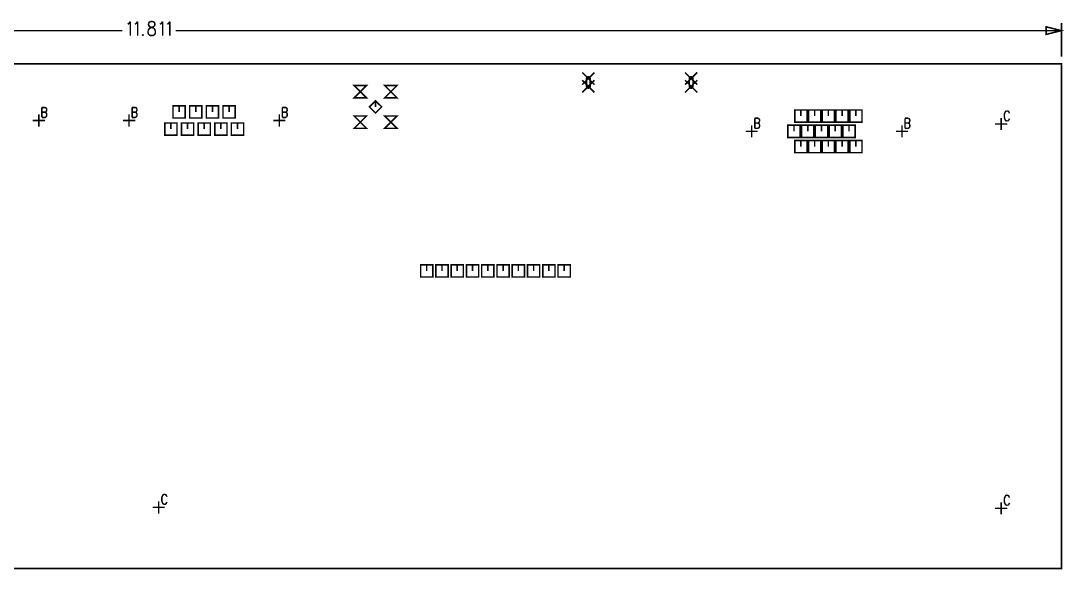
# Model space of a CAD drawing. Extents: x 7.3 to 19.8, y 4.7 to 11.6.
# Drawn here: x 13 to 19.82, y 8 to 11.59 of the extents above; entities that cross this region are included whole.
import ezdxf

# ---------------------------------------------------------------- set-up
doc = ezdxf.new("R2010")
doc.units = 0
doc.layers.add('DD_PHO', color=6, linetype='CONTINUOUS')

msp = doc.modelspace()

# ---------------------------------------------------------------- linework, layer by layer
at = {"layer": 'DD_PHO'}
for points, const_width in [([(8, 11.525), (13.66243, 11.525)], 0.01), ([(13.69743, 11.56687), (13.70424, 11.57125)], 0.01), ([(13.70424, 11.57125), (13.71447, 11.58437)], 0.01), ([(13.71447, 11.58437), (13.71447, 11.4925)], 0.01), ([(13.74515, 11.56687), (13.75197, 11.57125)], 0.01), ([(13.75197, 11.57125), (13.7622, 11.58437)], 0.01), ([(13.7622, 11.58437), (13.7622, 11.4925)], 0.01), ([(13.83038, 11.52312), (13.83379, 11.53187)], 0.01), ([(13.83038, 11.51), (13.83038, 11.52312)], 0.01), ([(13.84743, 11.58437), (13.8372, 11.58), (13.83379, 11.57125)], 0.01), ([(13.83379, 11.57125), (13.83379, 11.5625)], 0.01), ([(13.83379, 11.5625), (13.8372, 11.55375), (13.84402, 11.54937)], 0.01), ([(13.83379, 11.53187), (13.84061, 11.54062)], 0.01), ([(13.84061, 11.54062), (13.85084, 11.545), (13.86447, 11.54937)], 0.01), ([(13.84402, 11.54937), (13.85765, 11.545)], 0.01), ([(13.86106, 11.58437), (13.84743, 11.58437)], 0.01), ([(13.85765, 11.545), (13.86788, 11.54062)], 0.01), ([(13.87129, 11.58), (13.86106, 11.58437)], 0.01), ([(13.86447, 11.54937), (13.87129, 11.55375)], 0.01), ([(13.86788, 11.54062), (13.8747, 11.53187)], 0.01), ([(13.87129, 11.55375), (13.8747, 11.5625), (13.8747, 11.57125), (13.87129, 11.58)], 0.01), ([(13.87811, 11.52312), (13.87811, 11.51), (13.8747, 11.50125), (13.87129, 11.49687)], 0.01), ([(13.8747, 11.53187), (13.87811, 11.52312)], 0.01), ([(13.90879, 11.56687), (13.91561, 11.57125), (13.92584, 11.58437)], 0.01), ([(13.92584, 11.58437), (13.92584, 11.4925)], 0.01), ([(13.95652, 11.56687), (13.96334, 11.57125), (13.97356, 11.58437)], 0.01), ([(13.97356, 11.58437), (13.97356, 11.4925)], 0.01), ([(19.811, 11.525), (14.0122, 11.525)], 0.01), ([(19.811, 11.525), (19.711, 11.5), (19.711, 11.55), (19.811, 11.525)], 0.01), ([(19.811, 11.355), (19.811, 11.575)], 0.01), ([(13.79629, 11.50125), (13.79288, 11.49687)], 0.01), ([(13.79288, 11.49687), (13.79629, 11.4925)], 0.01), ([(13.7997, 11.49687), (13.79629, 11.50125)], 0.01), ([(13.79629, 11.4925), (13.7997, 11.49687)], 0.01), ([(13.83379, 11.50125), (13.83038, 11.51)], 0.01), ([(13.8372, 11.49687), (13.83379, 11.50125)], 0.01), ([(13.86106, 11.4925), (13.84743, 11.4925), (13.8372, 11.49687)], 0.01), ([(13.87129, 11.49687), (13.86106, 11.4925)], 0.01), ([(8, 8), (19.811, 8), (19.811, 11.307), (8, 11.307), (8, 8)], 0.01), ([(16.67338, 11.17073), (16.75338, 11.25073)], 0.01), ([(16.67338, 11.25073), (16.75338, 11.17073)], 0.01), ([(17.34661, 11.17073), (17.42661, 11.25073)], 0.01), ([(17.34661, 11.25073), (17.42661, 11.17073)], 0.01), ([(19.811, 11.305), (19.81102, 11.305)], 0.001), ([(16.67338, 11.11973), (16.75338, 11.19973)], 0.01), ([(16.67338, 11.19973), (16.75338, 11.11973)], 0.01), ([(16.70138, 11.21073), (16.70138, 11.15973)], 0.01), ([(16.72538, 11.15973), (16.72538, 11.21073)], 0.01), ([(17.34661, 11.11973), (17.42661, 11.19973)], 0.01), ([(17.34661, 11.19973), (17.42661, 11.11973)], 0.01), ([(17.37461, 11.21073), (17.37461, 11.15973)], 0.01), ([(17.39861, 11.15973), (17.39861, 11.21073)], 0.01), ([(15.18, 11.085), (15.26, 11.085), (15.18, 11.165), (15.26, 11.165), (15.18, 11.085)], 0.01), ([(15.38, 11.085), (15.46, 11.085), (15.38, 11.165), (15.46, 11.165), (15.38, 11.085)], 0.01), ([(15.32, 10.985), (15.36, 11.025), (15.32, 11.065), (15.28, 11.025), (15.32, 10.985)], 0.01), ([(15.32, 11.025), (15.32, 11.065)], 0.01), ([(13.115, 10.896), (13.115, 10.976)], 0.01), ([(13.135, 11.02162), (13.135, 10.956)], 0.01), ([(13.135, 11.02162), (13.15545, 11.02162)], 0.01), ([(13.135, 10.99037), (13.15545, 10.99037)], 0.01), ([(13.15545, 11.02162), (13.16227, 11.0185), (13.16454, 11.01537)], 0.01), ([(13.16454, 10.99662), (13.16227, 10.9935), (13.15545, 10.99037)], 0.01), ([(13.15545, 10.99037), (13.16227, 10.98725), (13.16454, 10.98412)], 0.01), ([(13.16454, 11.01537), (13.16681, 11.00912)], 0.01), ([(13.16681, 11.00287), (13.16454, 10.99662)], 0.01), ([(13.16454, 10.98412), (13.16681, 10.97787)], 0.01), ([(13.16681, 11.00912), (13.16681, 11.00287)], 0.01), ([(13.16681, 10.97787), (13.16681, 10.9685)], 0.01), ([(13.706, 10.896), (13.706, 10.976)], 0.01), ([(13.726, 11.02162), (13.726, 10.956)], 0.01), ([(13.726, 11.02162), (13.74645, 11.02162)], 0.01), ([(13.726, 10.99037), (13.74645, 10.99037)], 0.01), ([(13.74645, 11.02162), (13.75327, 11.0185), (13.75554, 11.01537)], 0.01), ([(13.75554, 10.99662), (13.75327, 10.9935), (13.74645, 10.99037)], 0.01), ([(13.74645, 10.99037), (13.75327, 10.98725), (13.75554, 10.98412)], 0.01), ([(13.75554, 11.01537), (13.75781, 11.00912)], 0.01), ([(13.75781, 11.00287), (13.75554, 10.99662)], 0.01), ([(13.75554, 10.98412), (13.75781, 10.97787)], 0.01), ([(13.75781, 11.00912), (13.75781, 11.00287)], 0.01), ([(13.75781, 10.97787), (13.75781, 10.9685)], 0.01), ([(13.994, 10.952), (14.074, 10.952), (14.074, 11.032), (13.994, 11.032), (13.994, 10.952)], 0.01), ([(14.034, 10.992), (14.034, 11.032)], 0.01), ([(14.103, 10.952), (14.183, 10.952), (14.183, 11.032), (14.103, 11.032), (14.103, 10.952)], 0.01), ([(14.143, 10.992), (14.143, 11.032)], 0.01), ([(14.212, 10.952), (14.292, 10.952), (14.292, 11.032), (14.212, 11.032), (14.212, 10.952)], 0.01), ([(14.252, 10.992), (14.252, 11.032)], 0.01), ([(14.321, 10.952), (14.401, 10.952), (14.401, 11.032), (14.321, 11.032), (14.321, 10.952)], 0.01), ([(14.361, 10.992), (14.361, 11.032)], 0.01), ([(14.69, 10.896), (14.69, 10.976)], 0.01), ([(14.71, 11.02162), (14.71, 10.956)], 0.01), ([(14.71, 11.02162), (14.73045, 11.02162)], 0.01), ([(14.71, 10.99037), (14.73045, 10.99037)], 0.01), ([(14.73045, 11.02162), (14.73727, 11.0185), (14.73954, 11.01537)], 0.01), ([(14.73954, 10.99662), (14.73727, 10.9935), (14.73045, 10.99037)], 0.01), ([(14.73045, 10.99037), (14.73727, 10.98725), (14.73954, 10.98412)], 0.01), ([(14.73954, 11.01537), (14.74181, 11.00912)], 0.01), ([(14.74181, 11.00287), (14.73954, 10.99662)], 0.01), ([(14.73954, 10.98412), (14.74181, 10.97787)], 0.01), ([(14.74181, 11.00912), (14.74181, 11.00287)], 0.01), ([(14.74181, 10.97787), (14.74181, 10.9685)], 0.01), ([(18.065, 10.925), (18.145, 10.925), (18.145, 11.005), (18.065, 11.005), (18.065, 10.925)], 0.01), ([(18.105, 10.965), (18.105, 11.005)], 0.01), ([(18.155, 10.925), (18.235, 10.925), (18.235, 11.005), (18.155, 11.005), (18.155, 10.925)], 0.01), ([(18.195, 10.965), (18.195, 11.005)], 0.01), ([(18.245, 10.925), (18.325, 10.925), (18.325, 11.005), (18.245, 11.005), (18.245, 10.925)], 0.01), ([(18.285, 10.965), (18.285, 11.005)], 0.01), ([(18.335, 10.925), (18.415, 10.925), (18.415, 11.005), (18.335, 11.005), (18.335, 10.925)], 0.01), ([(18.375, 10.965), (18.375, 11.005)], 0.01), ([(18.425, 10.925), (18.505, 10.925), (18.505, 11.005), (18.425, 11.005), (18.425, 10.925)], 0.01), ([(18.465, 10.965), (18.465, 11.005)], 0.01), ([(19.44154, 10.98925), (19.43927, 10.983), (19.437, 10.97362)], 0.01), ([(19.437, 10.97362), (19.437, 10.958), (19.43927, 10.94862)], 0.01), ([(19.45063, 10.99862), (19.44609, 10.9955), (19.44154, 10.98925)], 0.01), ([(19.45972, 10.99862), (19.45063, 10.99862)], 0.01), ([(19.46881, 10.98925), (19.46427, 10.9955), (19.45972, 10.99862)], 0.01), ([(19.47109, 10.983), (19.46881, 10.98925)], 0.01), ([(13.075, 10.936), (13.155, 10.936)], 0.01), ([(13.16227, 10.95912), (13.15545, 10.956), (13.135, 10.956)], 0.01), ([(13.16454, 10.96225), (13.16227, 10.95912)], 0.01), ([(13.16681, 10.9685), (13.16454, 10.96225)], 0.01), ([(13.666, 10.936), (13.746, 10.936)], 0.01), ([(13.75327, 10.95912), (13.74645, 10.956), (13.726, 10.956)], 0.01), ([(13.75554, 10.96225), (13.75327, 10.95912)], 0.01), ([(13.75781, 10.9685), (13.75554, 10.96225)], 0.01), ([(13.94, 10.84), (14.02, 10.84), (14.02, 10.92), (13.94, 10.92), (13.94, 10.84)], 0.01), ([(13.98, 10.88), (13.98, 10.92)], 0.01), ([(14.049, 10.84), (14.129, 10.84), (14.129, 10.92), (14.049, 10.92), (14.049, 10.84)], 0.01), ([(14.089, 10.88), (14.089, 10.92)], 0.01), ([(14.158, 10.84), (14.238, 10.84), (14.238, 10.92), (14.158, 10.92), (14.158, 10.84)], 0.01), ([(14.198, 10.88), (14.198, 10.92)], 0.01), ([(14.267, 10.84), (14.347, 10.84), (14.347, 10.92), (14.267, 10.92), (14.267, 10.84)], 0.01), ([(14.307, 10.88), (14.307, 10.92)], 0.01), ([(14.376, 10.84), (14.456, 10.84), (14.456, 10.92), (14.376, 10.92), (14.376, 10.84)], 0.01), ([(14.416, 10.88), (14.416, 10.92)], 0.01), ([(14.65, 10.936), (14.73, 10.936)], 0.01), ([(14.73727, 10.95912), (14.73045, 10.956), (14.71, 10.956)], 0.01), ([(14.73954, 10.96225), (14.73727, 10.95912)], 0.01), ([(14.74181, 10.9685), (14.73954, 10.96225)], 0.01), ([(15.18, 10.885), (15.26, 10.885), (15.18, 10.965), (15.26, 10.965), (15.18, 10.885)], 0.01), ([(15.38, 10.885), (15.46, 10.885), (15.38, 10.965), (15.46, 10.965), (15.38, 10.885)], 0.01), ([(17.783, 10.825), (17.783, 10.905)], 0.01), ([(17.803, 10.95062), (17.803, 10.885)], 0.01), ([(17.803, 10.95062), (17.82345, 10.95062)], 0.01), ([(17.803, 10.91937), (17.82345, 10.91937)], 0.01), ([(17.82345, 10.95062), (17.83027, 10.9475), (17.83254, 10.94437)], 0.01), ([(17.83254, 10.92562), (17.83027, 10.9225), (17.82345, 10.91937)], 0.01), ([(17.82345, 10.91937), (17.83027, 10.91625), (17.83254, 10.91312)], 0.01), ([(17.83254, 10.94437), (17.83481, 10.93812)], 0.01), ([(17.83481, 10.93187), (17.83254, 10.92562)], 0.01), ([(17.83254, 10.91312), (17.83481, 10.90687)], 0.01), ([(17.83481, 10.93812), (17.83481, 10.93187)], 0.01), ([(17.83481, 10.90687), (17.83481, 10.8975)], 0.01), ([(18.02, 10.825), (18.1, 10.825), (18.1, 10.905), (18.02, 10.905), (18.02, 10.825)], 0.01), ([(18.06, 10.865), (18.06, 10.905)], 0.01), ([(18.11, 10.825), (18.19, 10.825), (18.19, 10.905), (18.11, 10.905), (18.11, 10.825)], 0.01), ([(18.15, 10.865), (18.15, 10.905)], 0.01), ([(18.2, 10.825), (18.28, 10.825), (18.28, 10.905), (18.2, 10.905), (18.2, 10.825)], 0.01), ([(18.24, 10.865), (18.24, 10.905)], 0.01), ([(18.29, 10.825), (18.37, 10.825), (18.37, 10.905), (18.29, 10.905), (18.29, 10.825)], 0.01), ([(18.33, 10.865), (18.33, 10.905)], 0.01), ([(18.38, 10.825), (18.46, 10.825), (18.46, 10.905), (18.38, 10.905), (18.38, 10.825)], 0.01), ([(18.42, 10.865), (18.42, 10.905)], 0.01), ([(18.767, 10.825), (18.767, 10.905)], 0.01), ([(18.787, 10.95062), (18.787, 10.885)], 0.01), ([(18.787, 10.95062), (18.80745, 10.95062)], 0.01), ([(18.787, 10.91937), (18.80745, 10.91937)], 0.01), ([(18.80745, 10.95062), (18.81427, 10.9475), (18.81654, 10.94437)], 0.01), ([(18.81654, 10.92562), (18.81427, 10.9225), (18.80745, 10.91937)], 0.01), ([(18.80745, 10.91937), (18.81427, 10.91625), (18.81654, 10.91312)], 0.01), ([(18.81654, 10.94437), (18.81881, 10.93812)], 0.01), ([(18.81881, 10.93187), (18.81654, 10.92562)], 0.01), ([(18.81654, 10.91312), (18.81881, 10.90687)], 0.01), ([(18.81881, 10.93812), (18.81881, 10.93187)], 0.01), ([(18.81881, 10.90687), (18.81881, 10.8975)], 0.01), ([(19.377, 10.913), (19.457, 10.913)], 0.01), ([(19.417, 10.873), (19.417, 10.953)], 0.01), ([(19.43927, 10.94862), (19.44154, 10.94237)], 0.01), ([(19.44154, 10.94237), (19.44609, 10.93612)], 0.01), ([(19.44609, 10.93612), (19.45063, 10.933)], 0.01), ([(19.45063, 10.933), (19.45972, 10.933)], 0.01), ([(19.45972, 10.933), (19.46427, 10.93612)], 0.01), ([(19.46427, 10.93612), (19.46881, 10.94237)], 0.01), ([(19.46881, 10.94237), (19.47109, 10.94862)], 0.01), ([(17.743, 10.865), (17.823, 10.865)], 0.01), ([(17.83027, 10.88812), (17.82345, 10.885), (17.803, 10.885)], 0.01), ([(17.83254, 10.89125), (17.83027, 10.88812)], 0.01), ([(17.83481, 10.8975), (17.83254, 10.89125)], 0.01), ([(18.727, 10.865), (18.807, 10.865)], 0.01), ([(18.81427, 10.88812), (18.80745, 10.885), (18.787, 10.885)], 0.01), ([(18.81654, 10.89125), (18.81427, 10.88812)], 0.01), ([(18.81881, 10.8975), (18.81654, 10.89125)], 0.01), ([(18.065, 10.725), (18.145, 10.725), (18.145, 10.805), (18.065, 10.805), (18.065, 10.725)], 0.01), ([(18.105, 10.765), (18.105, 10.805)], 0.01), ([(18.155, 10.725), (18.235, 10.725), (18.235, 10.805), (18.155, 10.805), (18.155, 10.725)], 0.01), ([(18.195, 10.765), (18.195, 10.805)], 0.01), ([(18.245, 10.725), (18.325, 10.725), (18.325, 10.805), (18.245, 10.805), (18.245, 10.725)], 0.01), ([(18.285, 10.765), (18.285, 10.805)], 0.01), ([(18.335, 10.725), (18.415, 10.725), (18.415, 10.805), (18.335, 10.805), (18.335, 10.725)], 0.01), ([(18.375, 10.765), (18.375, 10.805)], 0.01), ([(18.425, 10.725), (18.505, 10.725), (18.505, 10.805), (18.425, 10.805), (18.425, 10.725)], 0.01), ([(18.465, 10.765), (18.465, 10.805)], 0.01), ([(15.615, 9.91), (15.695, 9.91), (15.695, 9.99), (15.615, 9.99), (15.615, 9.91)], 0.01), ([(15.655, 9.95), (15.655, 9.99)], 0.01), ([(15.715, 9.91), (15.795, 9.91), (15.795, 9.99), (15.715, 9.99), (15.715, 9.91)], 0.01), ([(15.755, 9.95), (15.755, 9.99)], 0.01), ([(15.815, 9.91), (15.895, 9.91), (15.895, 9.99), (15.815, 9.99), (15.815, 9.91)], 0.01), ([(15.855, 9.95), (15.855, 9.99)], 0.01), ([(15.915, 9.91), (15.995, 9.91), (15.995, 9.99), (15.915, 9.99), (15.915, 9.91)], 0.01), ([(15.955, 9.95), (15.955, 9.99)], 0.01), ([(16.015, 9.91), (16.095, 9.91), (16.095, 9.99), (16.015, 9.99), (16.015, 9.91)], 0.01), ([(16.055, 9.95), (16.055, 9.99)], 0.01), ([(16.115, 9.91), (16.195, 9.91), (16.195, 9.99), (16.115, 9.99), (16.115, 9.91)], 0.01), ([(16.155, 9.95), (16.155, 9.99)], 0.01), ([(16.215, 9.91), (16.295, 9.91), (16.295, 9.99), (16.215, 9.99), (16.215, 9.91)], 0.01), ([(16.255, 9.95), (16.255, 9.99)], 0.01), ([(16.315, 9.91), (16.395, 9.91), (16.395, 9.99), (16.315, 9.99), (16.315, 9.91)], 0.01), ([(16.355, 9.95), (16.355, 9.99)], 0.01), ([(16.415, 9.91), (16.495, 9.91), (16.495, 9.99), (16.415, 9.99), (16.415, 9.91)], 0.01), ([(16.455, 9.95), (16.455, 9.99)], 0.01), ([(16.515, 9.91), (16.595, 9.91), (16.595, 9.99), (16.515, 9.99), (16.515, 9.91)], 0.01), ([(16.555, 9.95), (16.555, 9.99)], 0.01), ([(13.92454, 8.47625), (13.92227, 8.47), (13.92, 8.46062)], 0.01), ([(13.92, 8.46062), (13.92, 8.445), (13.92227, 8.43562)], 0.01), ([(13.93363, 8.48562), (13.92909, 8.4825), (13.92454, 8.47625)], 0.01), ([(13.94272, 8.48562), (13.93363, 8.48562)], 0.01), ([(13.95181, 8.47625), (13.94727, 8.4825), (13.94272, 8.48562)], 0.01), ([(13.95409, 8.47), (13.95181, 8.47625)], 0.01), ([(19.44154, 8.47025), (19.43927, 8.464), (19.437, 8.45462)], 0.01), ([(19.437, 8.45462), (19.437, 8.439), (19.43927, 8.42962)], 0.01), ([(19.45063, 8.47962), (19.44609, 8.4765), (19.44154, 8.47025)], 0.01), ([(19.45972, 8.47962), (19.45063, 8.47962)], 0.01), ([(19.46881, 8.47025), (19.46427, 8.4765), (19.45972, 8.47962)], 0.01), ([(19.47109, 8.464), (19.46881, 8.47025)], 0.01), ([(13.86, 8.4), (13.94, 8.4)], 0.01), ([(13.9, 8.36), (13.9, 8.44)], 0.01), ([(13.92227, 8.43562), (13.92454, 8.42937)], 0.01), ([(13.92454, 8.42937), (13.92909, 8.42312)], 0.01), ([(13.92909, 8.42312), (13.93363, 8.42)], 0.01), ([(13.93363, 8.42), (13.94272, 8.42)], 0.01), ([(13.94272, 8.42), (13.94727, 8.42312)], 0.01), ([(13.94727, 8.42312), (13.95181, 8.42937)], 0.01), ([(13.95181, 8.42937), (13.95409, 8.43562)], 0.01), ([(19.377, 8.394), (19.457, 8.394)], 0.01), ([(19.417, 8.354), (19.417, 8.434)], 0.01), ([(19.43927, 8.42962), (19.44154, 8.42337)], 0.01), ([(19.44154, 8.42337), (19.44609, 8.41712)], 0.01), ([(19.44609, 8.41712), (19.45063, 8.414)], 0.01), ([(19.45063, 8.414), (19.45972, 8.414)], 0.01), ([(19.45972, 8.414), (19.46427, 8.41712)], 0.01), ([(19.46427, 8.41712), (19.46881, 8.42337)], 0.01), ([(19.46881, 8.42337), (19.47109, 8.42962)], 0.01)]:
    msp.add_lwpolyline(points, dxfattribs=dict(at, const_width=const_width))
at = {"layer": 'DD_PHO', "const_width": 0.01}
for points in [[(16.72538, 11.21073, 1), (16.70138, 11.21073)], [(17.39861, 11.21073, 1), (17.37461, 11.21073)], [(16.70138, 11.15973, 1), (16.72538, 11.15973)], [(17.37461, 11.15973, 1), (17.39861, 11.15973)]]:
    msp.add_lwpolyline(points, format="xyb", dxfattribs=at)

doc.saveas('drawing.dxf')
